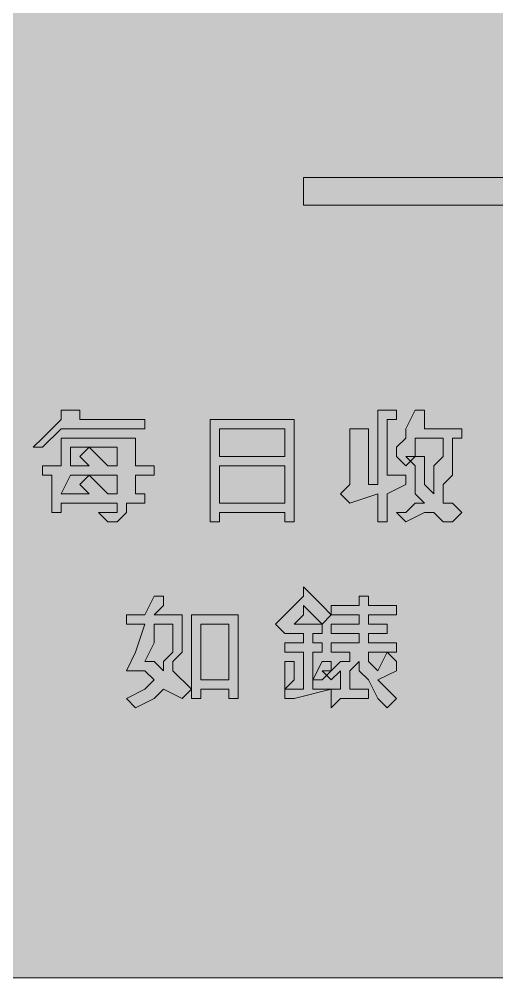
# Model space of a CAD drawing. Header units: metres. Extents: x 10 to 558, y 12 to 259.
# Drawn here: x 135.2 to 196.7, y 11.5 to 135.1 of the extents above; entities that cross this region are included whole.
import ezdxf

# ---------------------------------------------------------------- set-up
doc = ezdxf.new("R2010")
doc.units = ezdxf.units.M
doc.layers.add('FILL_FIREBRICK_C36B00', color=7, linetype='Continuous', true_color=0xc36b00)
doc.layers.add('FILL_WHITE_FFFFFF', color=7, linetype='Continuous', true_color=0xffffff)

msp = doc.modelspace()

# ---------------------------------------------------------------- hatches: boundary and pattern name
at = {"layer": 'FILL_FIREBRICK_C36B00', "true_color": 0xc36b00}
h = msp.add_hatch(color=7, dxfattribs=at)
h.dxf.hatch_style = 1
h.paths.add_polyline_path([(552.54, 258.7), (553.8, 258.57), (554.83, 258.21), (555.75, 257.52), (557.14, 255.91), (557.56, 255.2), (557.85, 254.52), (558.11, 253.13), (558.15, 251.52), (558.15, 18.72), (558.15, 15.12), (557.75, 15.07), (557.44, 14.91), (556.95, 14.37), (556.46, 13.6), (555.75, 12.72), (554.83, 12.03), (553.8, 11.67), (552.54, 11.54), (550.95, 11.52), (16.95, 11.52), (13.35, 11.52), (12.6, 12.12), (11.83, 12.53), (10.95, 12.72), (10.26, 14.33), (9.9, 15.72), (9.77, 17.11), (9.75, 18.72), (9.75, 251.52), (9.75, 255.12), (10.35, 255.87), (10.76, 256.64), (10.95, 257.52), (11.83, 257.71), (12.6, 258.12), (13.35, 258.72), (16.95, 258.72), (550.95, 258.72), (552.54, 258.7)])
at = {"layer": 'FILL_WHITE_FFFFFF', "true_color": 0xffffff}
h = msp.add_hatch(color=7, dxfattribs=at)
h.dxf.hatch_style = 1
h.paths.add_polyline_path([(200.55, 114.72), (200.55, 111.12), (171.75, 111.12), (171.75, 114.72), (200.55, 114.72)])
h = msp.add_hatch(color=7, dxfattribs=at)
h.dxf.hatch_style = 1
h.paths.add_polyline_path([(151.35, 82.32), (140.55, 82.32), (138.15, 79.92), (136.95, 79.92), (138.15, 81.12), (139.35, 82.32), (140.55, 83.52), (140.55, 84.72), (142.95, 84.72), (142.95, 83.52), (151.35, 83.52), (151.35, 82.32)])
h = msp.add_hatch(color=7, dxfattribs=at)
h.dxf.hatch_style = 1
h.paths.add_polyline_path([(177.75, 75.12), (177.75, 82.32), (178.95, 82.32), (180.15, 82.32), (180.15, 75.12), (181.35, 75.12), (181.35, 84.72), (182.55, 84.72), (183.75, 84.72), (183.75, 83.52), (182.55, 83.52), (182.55, 76.32), (184.95, 76.32), (184.95, 75.12), (182.55, 73.92), (182.55, 70.32), (181.35, 70.32), (181.35, 73.92), (177.75, 72.72), (176.55, 73.92), (177.75, 75.12)])
h = msp.add_hatch(color=7, dxfattribs=at)
h.dxf.hatch_style = 1
h.paths.add_polyline_path([(183.75, 78.72), (183.75, 79.92), (184.95, 81.12), (184.95, 82.32), (186.15, 84.72), (187.35, 84.72), (187.35, 83.52), (187.35, 82.32), (192.15, 82.32), (192.15, 81.12), (190.95, 81.12), (190.95, 78.72), (190.95, 76.32), (189.75, 75.12), (189.75, 72.72), (190.95, 72.72), (192.15, 71.52), (190.95, 70.32), (189.75, 70.32), (188.55, 71.52), (187.35, 71.52), (184.95, 70.32), (183.75, 71.52), (184.95, 71.52), (186.15, 72.72), (187.35, 72.72), (186.15, 73.92), (186.15, 75.12), (186.15, 77.52), (185.55, 78.12), (184.95, 77.52), (183.75, 78.72)])
h.paths.add_polyline_path([(186.15, 78.72), (184.95, 78.72), (185.55, 78.12), (186.15, 78.72)], flags=16)
h.paths.add_polyline_path([(187.35, 78.72), (187.35, 77.52), (187.35, 76.32), (187.35, 75.12), (188.55, 73.92), (188.55, 75.12), (188.55, 77.52), (189.75, 78.72), (189.75, 81.12), (186.15, 81.12), (186.15, 78.72), (187.35, 78.72)], flags=16)
h = msp.add_hatch(color=7, dxfattribs=at)
h.dxf.hatch_style = 1
h.paths.add_polyline_path([(170.55, 70.32), (169.35, 70.32), (169.35, 71.52), (160.95, 71.52), (160.95, 70.32), (159.75, 70.32), (159.75, 83.52), (170.55, 83.52), (170.55, 70.32)])
h.paths.add_polyline_path([(160.95, 77.52), (160.95, 72.72), (169.35, 72.72), (169.35, 77.52), (160.95, 77.52)], flags=16)
h.paths.add_polyline_path([(169.35, 82.32), (160.95, 82.32), (160.95, 78.72), (169.35, 78.72), (169.35, 82.32)], flags=16)
h = msp.add_hatch(color=7, dxfattribs=at)
h.dxf.hatch_style = 1
h.paths.add_polyline_path([(152.55, 77.52), (152.55, 76.32), (150.15, 76.32), (150.15, 73.92), (151.35, 73.92), (151.35, 72.72), (148.95, 72.72), (148.95, 71.52), (147.75, 70.32), (146.55, 70.32), (145.35, 71.52), (146.55, 71.52), (147.75, 71.52), (147.75, 72.72), (140.55, 72.72), (140.55, 71.52), (139.35, 71.52), (139.35, 76.32), (138.15, 76.32), (138.15, 77.52), (140.55, 77.52), (140.55, 81.12), (150.15, 81.12), (150.15, 77.52), (152.55, 77.52)])
h.paths.add_polyline_path([(147.75, 79.92), (144.15, 79.92), (145.35, 78.72), (146.55, 77.52), (147.75, 77.52), (147.75, 79.92)], flags=16)
h.paths.add_polyline_path([(141.75, 79.92), (141.75, 77.52), (144.15, 77.52), (142.95, 78.72), (144.15, 79.92), (141.75, 79.92)], flags=16)
h.paths.add_polyline_path([(146.55, 73.92), (147.75, 73.92), (147.75, 76.32), (144.15, 76.32), (145.35, 75.12), (146.55, 73.92)], flags=16)
h.paths.add_polyline_path([(141.75, 76.32), (140.55, 73.92), (144.15, 73.92), (142.95, 75.12), (144.15, 76.32), (141.75, 76.32)], flags=16)
h = msp.add_hatch(color=7, dxfattribs=at)
h.dxf.hatch_style = 1
h.paths.add_polyline_path([(169.35, 58.32), (170.55, 59.52), (171.75, 60.72), (171.75, 61.92), (172.95, 60.72), (174.15, 59.52), (175.35, 58.32), (174.15, 57.12), (174.15, 55.92), (172.95, 55.92), (172.95, 54.72), (174.15, 54.72), (174.15, 53.52), (172.95, 53.52), (172.95, 48.72), (175.35, 48.72), (170.55, 47.52), (169.35, 47.52), (169.35, 48.72), (171.75, 48.72), (171.75, 53.52), (169.35, 53.52), (169.35, 54.72), (171.75, 54.72), (171.75, 55.92), (169.35, 55.92), (168.15, 57.12), (169.35, 58.32)])
h.paths.add_polyline_path([(172.95, 58.32), (171.75, 59.52), (171.75, 58.32), (170.55, 57.12), (174.15, 57.12), (172.95, 58.32)], flags=16)
h = msp.add_hatch(color=7, dxfattribs=at)
h.dxf.hatch_style = 1
h.paths.add_polyline_path([(151.35, 58.32), (152.55, 60.72), (153.75, 60.72), (153.75, 59.52), (152.55, 58.32), (156.15, 58.32), (156.15, 57.12), (156.15, 54.72), (156.15, 53.52), (154.95, 52.32), (154.95, 51.12), (157.35, 48.72), (156.15, 47.52), (153.75, 48.72), (152.55, 47.52), (150.15, 46.32), (148.95, 47.52), (151.35, 48.72), (152.55, 49.92), (151.35, 51.12), (148.95, 51.12), (150.15, 53.52), (151.35, 57.12), (148.95, 57.12), (148.95, 58.32), (151.35, 58.32)])
h.paths.add_polyline_path([(151.35, 52.32), (152.55, 52.32), (153.75, 51.12), (153.75, 52.32), (154.95, 53.52), (154.95, 54.72), (154.95, 57.12), (152.55, 57.12), (152.55, 54.72), (151.35, 52.32)], flags=16)
h = msp.add_hatch(color=7, dxfattribs=at)
h.dxf.hatch_style = 1
h.paths.add_polyline_path([(183.75, 51.12), (181.35, 49.92), (182.55, 48.72), (183.75, 47.52), (182.55, 46.32), (181.35, 47.52), (180.15, 49.92), (178.95, 51.12), (178.95, 52.32), (177.75, 51.12), (177.75, 48.72), (180.15, 48.72), (180.15, 47.52), (176.55, 47.52), (175.35, 46.32), (175.35, 47.52), (175.35, 48.72), (176.55, 48.72), (176.55, 51.12), (175.35, 49.92), (174.15, 51.12), (175.35, 51.12), (176.55, 52.32), (177.75, 52.32), (177.75, 53.52), (175.35, 53.52), (175.35, 54.72), (178.95, 54.72), (178.95, 55.92), (175.35, 55.92), (175.35, 57.12), (178.95, 57.12), (178.95, 58.32), (175.35, 58.32), (175.35, 59.52), (178.95, 59.52), (178.95, 60.72), (180.15, 60.72), (180.15, 59.52), (183.75, 59.52), (183.75, 58.32), (180.15, 58.32), (180.15, 57.12), (182.55, 57.12), (182.55, 55.92), (180.15, 55.92), (180.15, 54.72), (183.75, 54.72), (183.75, 53.52), (182.55, 53.52), (183.75, 52.32), (183.75, 51.12)])
h.paths.add_polyline_path([(180.15, 53.52), (180.15, 52.32), (181.35, 51.12), (182.55, 53.52), (180.15, 53.52)], flags=16)
h = msp.add_hatch(color=7, dxfattribs=at)
h.dxf.hatch_style = 1
h.paths.add_polyline_path([(163.35, 58.32), (163.35, 47.52), (162.15, 47.52), (162.15, 48.72), (158.55, 48.72), (158.55, 47.52), (157.35, 47.52), (157.35, 58.32), (163.35, 58.32)])
h.paths.add_polyline_path([(162.15, 57.12), (158.55, 57.12), (158.55, 49.92), (162.15, 49.92), (162.15, 57.12)], flags=16)
h = msp.add_hatch(color=7, dxfattribs=at)
h.dxf.hatch_style = 1
h.paths.add_polyline_path([(170.55, 51.12), (170.55, 49.92), (169.35, 48.72), (169.35, 51.12), (169.35, 52.32), (170.55, 52.32), (170.55, 51.12)])
h = msp.add_hatch(color=7, dxfattribs=at)
h.dxf.hatch_style = 1
h.paths.add_polyline_path([(174.15, 52.32), (175.35, 52.32), (175.35, 51.12), (174.15, 49.92), (172.95, 49.92), (174.15, 52.32)])

# ---------------------------------------------------------------- linework, layer by layer
at = {"layer": 'FILL_FIREBRICK_C36B00', "lineweight": 0, "true_color": 0xc36b00}
msp.add_lwpolyline([(550.95, 11.52), (16.95, 11.52), (13.35, 11.52), (12.6, 12.12), (11.83, 12.53), (10.95, 12.72), (10.26, 14.33), (9.9, 15.72), (9.77, 17.11), (9.75, 18.72), (9.75, 251.52), (9.75, 255.12), (10.35, 255.87), (10.76, 256.64), (10.95, 257.52), (11.83, 257.71), (12.6, 258.12), (13.35, 258.72), (16.95, 258.72), (550.95, 258.72)], dxfattribs=at)
at = {"layer": 'FILL_WHITE_FFFFFF', "lineweight": 0, "true_color": 0xffffff}
for points in [[(200.55, 114.72), (200.55, 111.12), (171.75, 111.12), (171.75, 114.72)], [(151.35, 82.32), (140.55, 82.32), (138.15, 79.92), (136.95, 79.92), (138.15, 81.12), (139.35, 82.32), (140.55, 83.52), (140.55, 84.72), (142.95, 84.72), (142.95, 83.52), (151.35, 83.52)], [(177.75, 75.12), (177.75, 82.32), (178.95, 82.32), (180.15, 82.32), (180.15, 75.12), (181.35, 75.12), (181.35, 84.72), (182.55, 84.72), (183.75, 84.72), (183.75, 83.52), (182.55, 83.52), (182.55, 76.32), (184.95, 76.32), (184.95, 75.12), (182.55, 73.92), (182.55, 70.32), (181.35, 70.32), (181.35, 73.92), (177.75, 72.72), (176.55, 73.92)], [(183.75, 78.72), (183.75, 79.92), (184.95, 81.12), (184.95, 82.32), (186.15, 84.72), (187.35, 84.72), (187.35, 83.52), (187.35, 82.32), (192.15, 82.32), (192.15, 81.12), (190.95, 81.12), (190.95, 78.72), (190.95, 76.32), (189.75, 75.12), (189.75, 72.72), (190.95, 72.72), (192.15, 71.52), (190.95, 70.32), (189.75, 70.32), (188.55, 71.52), (187.35, 71.52), (184.95, 70.32), (183.75, 71.52), (184.95, 71.52), (186.15, 72.72), (187.35, 72.72), (186.15, 73.92), (186.15, 75.12), (186.15, 77.52), (185.55, 78.12), (184.95, 77.52)], [(170.55, 70.32), (169.35, 70.32), (169.35, 71.52), (160.95, 71.52), (160.95, 70.32), (159.75, 70.32), (159.75, 83.52), (170.55, 83.52)], [(169.35, 82.32), (160.95, 82.32), (160.95, 78.72), (169.35, 78.72)], [(152.55, 77.52), (152.55, 76.32), (150.15, 76.32), (150.15, 73.92), (151.35, 73.92), (151.35, 72.72), (148.95, 72.72), (148.95, 71.52), (147.75, 70.32), (146.55, 70.32), (145.35, 71.52), (146.55, 71.52), (147.75, 71.52), (147.75, 72.72), (140.55, 72.72), (140.55, 71.52), (139.35, 71.52), (139.35, 76.32), (138.15, 76.32), (138.15, 77.52), (140.55, 77.52), (140.55, 81.12), (150.15, 81.12), (150.15, 77.52)], [(187.35, 78.72), (187.35, 77.52), (187.35, 76.32), (187.35, 75.12), (188.55, 73.92), (188.55, 75.12), (188.55, 77.52), (189.75, 78.72), (189.75, 81.12), (186.15, 81.12), (186.15, 78.72)], [(141.75, 79.92), (141.75, 77.52), (144.15, 77.52), (142.95, 78.72), (144.15, 79.92)], [(147.75, 79.92), (144.15, 79.92), (145.35, 78.72), (146.55, 77.52), (147.75, 77.52)], [(186.15, 78.72), (184.95, 78.72), (185.55, 78.12)], [(160.95, 77.52), (160.95, 72.72), (169.35, 72.72), (169.35, 77.52)], [(141.75, 76.32), (140.55, 73.92), (144.15, 73.92), (142.95, 75.12), (144.15, 76.32)], [(146.55, 73.92), (147.75, 73.92), (147.75, 76.32), (144.15, 76.32), (145.35, 75.12)], [(169.35, 58.32), (170.55, 59.52), (171.75, 60.72), (171.75, 61.92), (172.95, 60.72), (174.15, 59.52), (175.35, 58.32), (174.15, 57.12), (174.15, 55.92), (172.95, 55.92), (172.95, 54.72), (174.15, 54.72), (174.15, 53.52), (172.95, 53.52), (172.95, 48.72), (175.35, 48.72), (170.55, 47.52), (169.35, 47.52), (169.35, 48.72), (171.75, 48.72), (171.75, 53.52), (169.35, 53.52), (169.35, 54.72), (171.75, 54.72), (171.75, 55.92), (169.35, 55.92), (168.15, 57.12)], [(151.35, 58.32), (152.55, 60.72), (153.75, 60.72), (153.75, 59.52), (152.55, 58.32), (156.15, 58.32), (156.15, 57.12), (156.15, 54.72), (156.15, 53.52), (154.95, 52.32), (154.95, 51.12), (157.35, 48.72), (156.15, 47.52), (153.75, 48.72), (152.55, 47.52), (150.15, 46.32), (148.95, 47.52), (151.35, 48.72), (152.55, 49.92), (151.35, 51.12), (148.95, 51.12), (150.15, 53.52), (151.35, 57.12), (148.95, 57.12), (148.95, 58.32)], [(183.75, 51.12), (181.35, 49.92), (182.55, 48.72), (183.75, 47.52), (182.55, 46.32), (181.35, 47.52), (180.15, 49.92), (178.95, 51.12), (178.95, 52.32), (177.75, 51.12), (177.75, 48.72), (180.15, 48.72), (180.15, 47.52), (176.55, 47.52), (175.35, 46.32), (175.35, 47.52), (175.35, 48.72), (176.55, 48.72), (176.55, 51.12), (175.35, 49.92), (174.15, 51.12), (175.35, 51.12), (176.55, 52.32), (177.75, 52.32), (177.75, 53.52), (175.35, 53.52), (175.35, 54.72), (178.95, 54.72), (178.95, 55.92), (175.35, 55.92), (175.35, 57.12), (178.95, 57.12), (178.95, 58.32), (175.35, 58.32), (175.35, 59.52), (178.95, 59.52), (178.95, 60.72), (180.15, 60.72), (180.15, 59.52), (183.75, 59.52), (183.75, 58.32), (180.15, 58.32), (180.15, 57.12), (182.55, 57.12), (182.55, 55.92), (180.15, 55.92), (180.15, 54.72), (183.75, 54.72), (183.75, 53.52), (182.55, 53.52), (183.75, 52.32)], [(172.95, 58.32), (171.75, 59.52), (171.75, 58.32), (170.55, 57.12), (174.15, 57.12)], [(163.35, 58.32), (163.35, 47.52), (162.15, 47.52), (162.15, 48.72), (158.55, 48.72), (158.55, 47.52), (157.35, 47.52), (157.35, 58.32)], [(151.35, 52.32), (152.55, 52.32), (153.75, 51.12), (153.75, 52.32), (154.95, 53.52), (154.95, 54.72), (154.95, 57.12), (152.55, 57.12), (152.55, 54.72)], [(162.15, 57.12), (158.55, 57.12), (158.55, 49.92), (162.15, 49.92)], [(180.15, 53.52), (180.15, 52.32), (181.35, 51.12), (182.55, 53.52)], [(170.55, 51.12), (170.55, 49.92), (169.35, 48.72), (169.35, 51.12), (169.35, 52.32), (170.55, 52.32)], [(174.15, 52.32), (175.35, 52.32), (175.35, 51.12), (174.15, 49.92), (172.95, 49.92)]]:
    msp.add_lwpolyline(points, close=True, dxfattribs=at)

doc.saveas('drawing.dxf')
